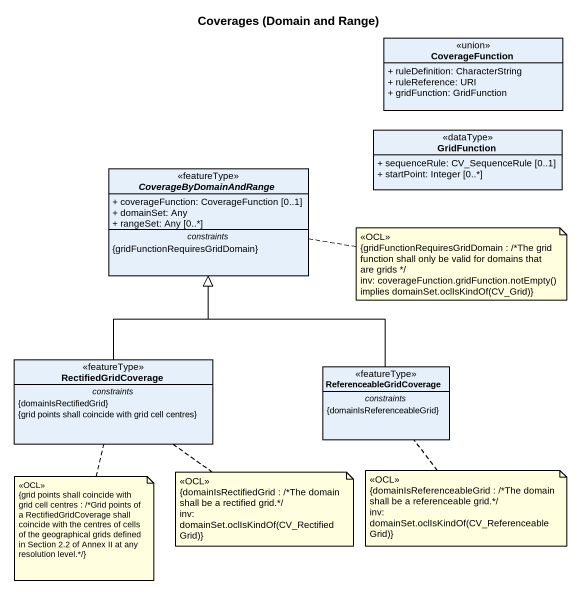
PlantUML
@startuml
title Coverages (Domain and Range)
hide circle
hide empty members
skinparam classAttributeIconSize 0
class CoverageFunction <<union>> {
  + ruleDefinition: CharacterString
  + ruleReference: URI
  + gridFunction: GridFunction
}
class GridFunction <<dataType>> {
  + sequenceRule: CV_SequenceRule [0..1]
  + startPoint: Integer [0..*]
}
abstract class CoverageByDomainAndRange <<featureType>> {
  + coverageFunction: CoverageFunction [0..1]
  + domainSet: Any
  + rangeSet: Any [0..*]
  -- constraints --
  {gridFunctionRequiresGridDomain}
}
class RectifiedGridCoverage <<featureType>> {
  -- constraints --
  {domainIsRectifiedGrid}
  {grid points shall coincide with grid cell centres}
}
class ReferenceableGridCoverage <<featureType>> {
  -- constraints --
  {domainIsReferenceableGrid}
}
RectifiedGridCoverage -up-|> CoverageByDomainAndRange
ReferenceableGridCoverage -up-|> CoverageByDomainAndRange
note right of CoverageByDomainAndRange
  <<OCL>>
  {gridFunctionRequiresGridDomain : /*The grid function shall only be valid for domains that are grids */
  inv: coverageFunction.gridFunction.notEmpty() implies domainSet.oclIsKindOf(CV_Grid)}
end note
note bottom of RectifiedGridCoverage
  <<OCL>>
  {grid points shall coincide with grid cell centres : /*Grid points of a RectifiedGridCoverage shall coincide with the centres of cells of the geographical grids defined in Section 2.2 of Annex II at any resolution level.*/}
end note
note bottom of RectifiedGridCoverage
  <<OCL>>
  {domainIsRectifiedGrid : /*The domain shall be a rectified grid.*/
  inv: domainSet.oclIsKindOf(CV_RectifiedGrid)}
end note
note bottom of ReferenceableGridCoverage
  <<OCL>>
  {domainIsReferenceableGrid : /*The domain shall be a referenceable grid.*/
  inv: domainSet.oclIsKindOf(CV_ReferenceableGrid)}
end note
@enduml
